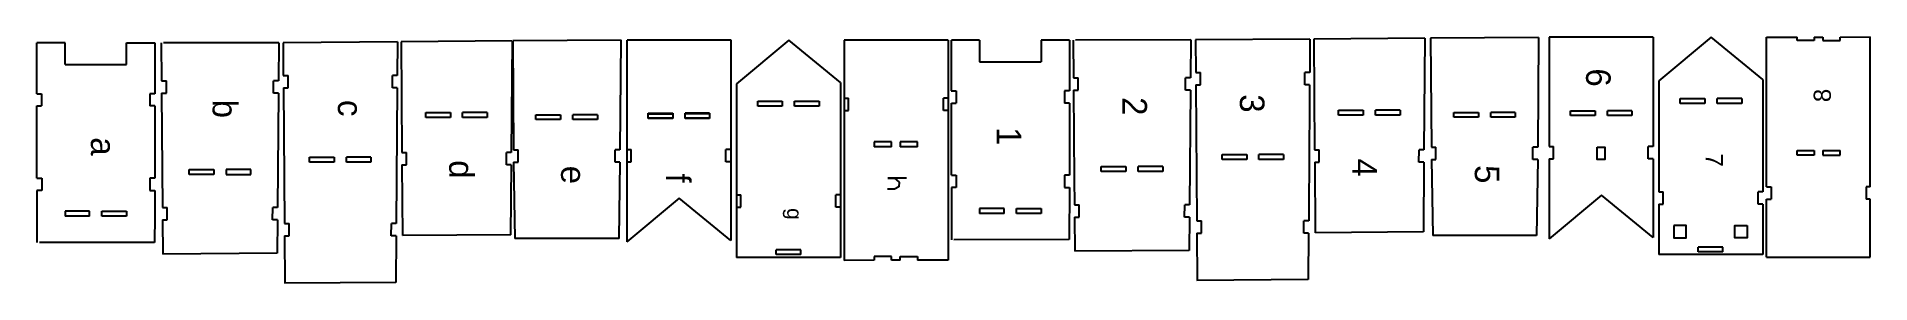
# Model space of a CAD drawing. Header units: millimetres. Extents: x 502 to 1248, y 299 to 399.
import ezdxf

# ---------------------------------------------------------------- set-up
doc = ezdxf.new("R2010")
doc.units = ezdxf.units.MM
doc.layers.add('7', color=7, linetype='Continuous')
doc.styles.get("Standard").update_dxf_attribs({"font": 'arial.ttf'})
doc.styles.add('样式_40', font='txt', dxfattribs={"height": 10})

# ---------------------------------------------------------------- blocks, each defined once
blk = doc.blocks.new('*U1')
at = {"color": 242, "linetype": 'ByBlock', "style": '样式_40'}
blk.add_text('1', height=10, dxfattribs=at).set_placement((9540.51, 20139.99))
blk = doc.blocks.new('*U2')
at = {"color": 242, "linetype": 'ByBlock', "style": '样式_40'}
blk.add_text('2', height=10, dxfattribs=at).set_placement((9609.48, 20141.63))
blk = doc.blocks.new('*U3')
at = {"color": 242, "linetype": 'ByBlock', "style": '样式_40'}
blk.add_text('3', height=10, dxfattribs=at).set_placement((9694.21, 20140.32))
blk = doc.blocks.new('*U4')
at = {"color": 242, "linetype": 'ByBlock', "style": '样式_40'}
blk.add_text('4', height=10, dxfattribs=at).set_placement((9818.36, 20138.68))
blk = doc.blocks.new('*U5')
at = {"color": 242, "linetype": 'ByBlock', "style": '样式_40'}
blk.add_text('5', height=10, dxfattribs=at).set_placement((9900.14, 20141.63))
blk = doc.blocks.new('*U8')
at = {"color": 242, "linetype": 'ByBlock', "style": '样式_40'}
blk.add_text('a', height=10, dxfattribs=at).set_placement((9543.49, 19951.82))
blk = doc.blocks.new('*U9')
at = {"color": 242, "linetype": 'ByBlock', "style": '样式_40'}
blk.add_text('b', height=10, dxfattribs=at).set_placement((9609.34, 19950.81))
blk = doc.blocks.new('*U10')
at = {"color": 242, "linetype": 'ByBlock', "style": '样式_40'}
blk.add_text('c', height=10, dxfattribs=at).set_placement((9695.35, 19952.83))
blk = doc.blocks.new('*U11')
at = {"color": 242, "linetype": 'ByBlock', "style": '样式_40'}
blk.add_text('d', height=10, dxfattribs=at).set_placement((9817.98, 19950.81))
blk = doc.blocks.new('*U12')
at = {"color": 242, "linetype": 'ByBlock', "style": '样式_40'}
blk.add_text('e', height=10, dxfattribs=at).set_placement((9899.29, 19951.49))
blk = doc.blocks.new('*U13')
at = {"color": 242, "linetype": 'ByBlock', "style": '样式_40'}
blk.add_text('f', height=10, dxfattribs=at).set_placement((9983.06, 19948.48))
blk = doc.blocks.new('*U6')
at = {"color": 242, "linetype": 'ByBlock', "style": '样式_40'}
blk.add_text('6', height=10, dxfattribs=at).set_placement((9941.52, 20139.43))
blk = doc.blocks.new('*U7')
at = {"color": 244, "linetype": 'ByBlock'}
blk.add_text('7', height=7, dxfattribs=at).set_placement((10040.3, 20143.56))
blk = doc.blocks.new('*U14')
at = {"color": 244, "linetype": 'ByBlock'}
blk.add_text('8', height=7, dxfattribs=at).set_placement((10144.36, 20140.54))

msp = doc.modelspace()

# ---------------------------------------------------------------- linework, layer by layer
for p, q in [((502.29, 375.77), (502.29, 396.4)), ((513.79, 396.4), (502.29, 396.4)), ((513.79, 387.6), (513.79, 396.4)), ((538.79, 387.6), (538.79, 396.4)), ((538.79, 396.4), (550.29, 396.4)), ((550.29, 396.4), (550.29, 375.77)), ((552.89, 396.4), (553.01, 381)), ((600.71, 396.42), (553.87, 396.4)), ((600.74, 396.42), (600.62, 381)), ((602.46, 396.42), (602.56, 383.2)), ((649.07, 396.78), (602.5, 396.42)), ((649.04, 396.78), (648.94, 383.2)), ((695.67, 397.2), (650.47, 396.85)), ((650.47, 396.85), (650.8, 351.8)), ((695.61, 397.2), (695.27, 351.8)), ((695.86, 397.2), (696.18, 352.92)), ((739.93, 397.54), (696.02, 397.2)), ((739.84, 397.54), (739.51, 352.92)), ((784.77, 397.54), (742.48, 397.54)), ((808.14, 397.54), (786.89, 379.75)), ((829.17, 380.25), (808.14, 397.54)), ((873.04, 397.57), (830.75, 397.57)), ((885.8, 397.57), (874.3, 397.57)), ((874.3, 376.94), (874.3, 397.57)), ((885.8, 397.57), (885.8, 388.77)), ((922.3, 397.57), (910.8, 397.57)), ((910.8, 397.57), (910.8, 388.77)), ((922.3, 397.57), (922.3, 376.94)), ((923.88, 397.57), (923.96, 382.18)), ((971.65, 397.59), (924.82, 397.57)), ((971.65, 397.59), (971.58, 382.18)), ((1020.17, 397.95), (973.59, 397.59)), ((973.59, 397.59), (973.69, 384.37)), ((1020.17, 397.95), (1020.07, 384.37)), ((1066.85, 398.31), (1021.72, 397.96)), ((1021.72, 397.96), (1022.07, 352.9)), ((1066.85, 398.31), (1066.53, 352.9)), ((1069.22, 398.31), (1069.56, 354.03)), ((1113.17, 398.65), (1069.27, 398.31)), ((1113.17, 398.65), (1112.86, 354.03)), ((1159.82, 398.76), (1117.54, 398.76)), ((1183.33, 398.76), (1162.09, 380.97)), ((1204.37, 381.47), (1183.33, 398.76)), ((1205.83, 398.76), (1218.29, 398.74)), ((1218.29, 397.33), (1218.29, 398.74)), ((1225.33, 397.33), (1218.29, 397.33)), ((1225.33, 398.74), (1225.33, 397.33)), ((1228.86, 398.74), (1228.86, 397.33)), ((1228.86, 397.33), (1235.9, 397.33)), ((1235.9, 397.33), (1235.9, 398.74)), ((885.8, 388.77), (910.8, 388.77)), ((513.79, 387.6), (538.79, 387.6)), ((553.01, 381), (554.99, 381)), ((554.99, 376), (554.99, 381)), ((600.62, 381), (598.59, 381)), ((598.59, 376), (598.59, 381)), ((602.56, 383.2), (604.52, 383.2)), ((604.52, 378.2), (604.52, 383.2)), ((648.94, 383.2), (646.93, 383.2)), ((646.93, 378.2), (646.93, 383.2)), ((923.96, 382.18), (925.95, 382.18)), ((925.95, 377.18), (925.95, 382.18)), ((971.58, 382.18), (969.54, 382.18)), ((969.54, 377.18), (969.54, 382.18)), ((973.69, 384.37), (975.63, 384.37)), ((975.63, 379.37), (975.63, 384.37)), ((1020.07, 384.37), (1018.03, 384.37)), ((1018.03, 379.37), (1018.03, 384.37)), ((502.24, 375.77), (504.24, 375.77)), ((504.24, 375.77), (504.24, 370.77)), ((550.29, 375.77), (548.29, 375.77)), ((548.29, 375.77), (548.29, 370.77)), ((553.04, 376), (554.99, 376)), ((553.04, 376), (553.38, 329.47)), ((600.59, 376), (598.59, 376)), ((600.59, 376), (600.24, 329.47)), ((602.59, 378.2), (604.52, 378.2)), ((602.59, 378.2), (603, 322.96)), ((648.9, 378.2), (646.93, 378.2)), ((648.9, 378.2), (648.49, 322.96)), ((830.75, 374), (832.51, 374)), ((832.51, 369), (832.51, 374)), ((873.04, 374), (871.11, 374)), ((871.11, 369), (871.11, 374)), ((874.25, 376.94), (876.25, 376.94)), ((876.25, 376.94), (876.25, 371.94)), ((922.3, 376.94), (920.3, 376.94)), ((920.3, 376.94), (920.3, 371.94)), ((924, 377.18), (924.13, 358.72)), ((924, 377.18), (925.95, 377.18)), ((971.54, 377.18), (969.54, 377.18)), ((971.54, 377.18), (971.21, 330.64)), ((973.73, 379.37), (975.63, 379.37)), ((973.73, 379.37), (974.16, 324.13)), ((1020.03, 379.37), (1018.03, 379.37)), ((1020.03, 379.37), (1019.95, 367.44)), ((1170.82, 371.79), (1170.82, 373.79)), ((1170.82, 373.79), (1180.82, 373.79)), ((1180.82, 373.79), (1180.82, 371.79)), ((1185.82, 371.79), (1185.82, 373.79)), ((1195.82, 373.79), (1185.82, 373.79)), ((1195.82, 373.79), (1195.82, 371.79)), ((502.24, 370.77), (504.24, 370.77)), ((502.29, 341.42), (502.29, 370.77)), ((550.29, 370.77), (548.29, 370.77)), ((550.29, 370.77), (550.29, 341.42)), ((660.52, 366.14), (660.52, 368.14)), ((660.52, 368.14), (670.52, 368.14)), ((670.52, 366.14), (660.52, 366.14)), ((670.52, 368.14), (670.52, 366.14)), ((675.52, 366.14), (675.52, 368.14)), ((685.52, 368.14), (675.52, 368.14)), ((685.52, 366.14), (675.52, 366.14)), ((685.52, 368.14), (685.52, 366.14)), ((705.33, 365.23), (705.33, 367.23)), ((705.33, 367.23), (715.33, 367.23)), ((715.33, 367.23), (715.33, 365.23)), ((720.33, 365.23), (720.33, 367.23)), ((730.33, 367.23), (720.33, 367.23)), ((730.33, 367.23), (730.33, 365.23)), ((750.97, 365.63), (750.97, 367.63)), ((750.97, 367.63), (760.97, 367.63)), ((760.97, 365.63), (750.97, 365.63)), ((750.98, 365.79), (750.98, 367.79)), ((750.98, 367.79), (760.98, 367.79)), ((760.98, 365.79), (750.98, 365.79)), ((760.97, 367.63), (760.97, 365.63)), ((760.98, 367.79), (760.98, 365.79)), ((765.97, 365.63), (765.97, 367.63)), ((775.97, 367.63), (765.97, 367.63)), ((775.97, 365.63), (765.97, 365.63)), ((765.98, 365.79), (765.98, 367.79)), ((775.98, 367.79), (765.98, 367.79)), ((775.98, 365.79), (765.98, 365.79)), ((775.97, 367.63), (775.97, 365.63)), ((775.98, 367.79), (775.98, 365.79)), ((795.53, 370.73), (795.53, 372.73)), ((795.53, 372.73), (805.53, 372.73)), ((805.53, 370.73), (795.53, 370.73)), ((805.53, 372.73), (805.53, 370.73)), ((810.53, 370.73), (810.53, 372.73)), ((820.53, 370.73), (810.53, 370.73)), ((820.53, 372.73), (820.53, 370.73)), ((830.75, 369), (832.51, 369)), ((873.04, 369), (871.11, 369)), ((874.3, 342.59), (874.3, 371.94)), ((874.3, 371.94), (876.25, 371.94)), ((922.3, 371.94), (920.3, 371.94)), ((922.3, 371.94), (922.3, 342.59)), ((1019.95, 367.44), (1019.86, 354.76)), ((1031.82, 367.09), (1031.82, 369.09)), ((1031.82, 369.09), (1041.82, 369.09)), ((1041.82, 367.09), (1031.82, 367.09)), ((1041.82, 369.09), (1041.82, 367.09)), ((1046.82, 367.09), (1046.82, 369.09)), ((1056.82, 369.09), (1046.82, 369.09)), ((1056.82, 367.09), (1046.82, 367.09)), ((1056.82, 369.09), (1056.82, 367.09)), ((1078.7, 366.18), (1078.7, 368.18)), ((1078.7, 368.18), (1088.7, 368.18)), ((1088.7, 366.18), (1078.7, 366.18)), ((1088.7, 368.18), (1088.7, 366.18)), ((1093.7, 366.18), (1093.7, 368.18)), ((1103.7, 368.18), (1093.7, 368.18)), ((1103.7, 366.18), (1093.7, 366.18)), ((1103.7, 368.18), (1103.7, 366.18)), ((1126.15, 366.85), (1126.15, 368.85)), ((1126.15, 368.85), (1136.15, 368.85)), ((1136.15, 366.85), (1126.15, 366.85)), ((1136.15, 368.85), (1136.15, 366.85)), ((1141.15, 366.85), (1141.15, 368.85)), ((1151.15, 368.85), (1141.15, 368.85)), ((1151.15, 366.85), (1141.15, 366.85)), ((1151.15, 368.85), (1151.15, 366.85)), ((1180.82, 371.79), (1170.82, 371.79)), ((1195.82, 371.79), (1185.82, 371.79)), ((715.33, 365.23), (705.33, 365.23)), ((730.33, 365.23), (720.33, 365.23)), ((924.13, 358.72), (924.25, 341.14)), ((650.8, 351.8), (652.7, 351.8)), ((652.73, 346.8), (652.7, 351.8)), ((693.3, 346.8), (693.34, 351.8)), ((695.27, 351.8), (693.34, 351.8)), ((696.18, 352.92), (698.1, 352.92)), ((698.1, 347.92), (698.1, 352.92)), ((739.51, 352.92), (737.56, 352.92)), ((737.56, 347.92), (737.56, 352.92)), ((742.36, 353.04), (744.07, 353.04)), ((744.07, 348.04), (744.07, 353.04)), ((784.64, 353.04), (782.61, 353.04)), ((782.61, 348.04), (782.61, 353.04)), ((850.01, 356.15), (842.96, 356.15)), ((850.01, 354.15), (842.96, 354.15)), ((850.01, 354.15), (850.01, 356.15)), ((860.58, 356.15), (853.53, 356.15)), ((860.58, 354.15), (853.53, 354.15)), ((860.58, 354.15), (860.58, 356.15)), ((984.44, 349.01), (984.44, 351.01)), ((984.44, 351.01), (994.44, 351.01)), ((994.44, 351.01), (994.44, 349.01)), ((999.44, 349.01), (999.44, 351.01)), ((1009.44, 351.01), (999.44, 351.01)), ((1009.44, 351.01), (1009.44, 349.01)), ((1019.86, 354.77), (1019.65, 324.13)), ((1022.07, 352.9), (1023.89, 352.9)), ((1023.93, 347.9), (1023.89, 352.9)), ((1064.5, 347.9), (1064.53, 352.9)), ((1066.53, 352.9), (1064.53, 352.9)), ((1069.56, 354.03), (1071.37, 354.03)), ((1071.37, 349.03), (1071.37, 354.03)), ((1112.86, 354.03), (1110.83, 354.03)), ((1110.83, 349.03), (1110.83, 354.03)), ((1117.54, 354.26), (1119.25, 354.26)), ((1119.25, 349.26), (1119.25, 354.26)), ((1159.82, 354.26), (1157.79, 354.26)), ((1157.79, 349.26), (1157.79, 354.26)), ((1218.29, 350.72), (1218.29, 352.72)), ((1218.29, 352.72), (1225.33, 352.72)), ((1225.33, 350.72), (1218.29, 350.72)), ((1225.33, 352.72), (1225.33, 350.72)), ((1228.86, 352.72), (1228.86, 350.72)), ((1228.86, 352.72), (1235.9, 352.72)), ((1228.86, 350.72), (1235.9, 350.72)), ((564.32, 342.95), (564.32, 344.95)), ((564.32, 344.95), (574.32, 344.95)), ((574.32, 344.95), (574.32, 342.95)), ((579.32, 344.95), (579.32, 342.95)), ((589.32, 344.95), (579.32, 344.95)), ((589.32, 342.95), (589.32, 344.95)), ((613.23, 348), (613.23, 350)), ((613.23, 350), (623.23, 350)), ((623.23, 348), (613.23, 348)), ((623.23, 350), (623.23, 348)), ((628.23, 348), (628.23, 350)), ((638.23, 350), (628.23, 350)), ((638.23, 348), (628.23, 348)), ((638.23, 350), (638.23, 348)), ((650.83, 346.8), (652.73, 346.8)), ((650.83, 346.8), (651.04, 318.11)), ((695.24, 346.8), (693.3, 346.8)), ((695.24, 346.8), (695.03, 318.45)), ((696.22, 347.92), (698.1, 347.92)), ((696.22, 347.92), (696.68, 316.98)), ((739.47, 347.92), (737.56, 347.92)), ((739.47, 347.92), (739, 316.98)), ((742.36, 348.04), (744.07, 348.04)), ((784.64, 348.04), (782.61, 348.04)), ((935.26, 344.14), (935.26, 346.14)), ((935.26, 346.14), (945.26, 346.14)), ((945.26, 344.14), (935.26, 344.14)), ((945.26, 346.14), (945.26, 344.14)), ((950.26, 344.14), (950.26, 346.14)), ((960.26, 346.14), (950.26, 346.14)), ((960.26, 344.14), (950.26, 344.14)), ((960.26, 346.14), (960.26, 344.14)), ((994.44, 349.01), (984.44, 349.01)), ((1009.44, 349.01), (999.44, 349.01)), ((1022.11, 347.9), (1023.93, 347.9)), ((1022.11, 347.9), (1022.33, 319.22)), ((1066.49, 347.9), (1064.5, 347.9)), ((1066.49, 347.9), (1066.29, 319.56)), ((1069.6, 349.03), (1071.37, 349.03)), ((1069.6, 349.03), (1070.09, 318.09)), ((1112.83, 349.03), (1110.83, 349.03)), ((1112.83, 349.03), (1112.37, 318.09)), ((1117.54, 349.26), (1119.25, 349.26)), ((1159.82, 349.26), (1157.79, 349.26)), ((502.29, 341.42), (504.29, 341.42)), ((504.29, 336.43), (502.29, 336.43)), ((502.29, 336.43), (502.29, 325.96)), ((504.29, 341.42), (504.29, 336.43)), ((550.29, 341.42), (548.29, 341.42)), ((548.29, 341.42), (548.29, 336.43)), ((548.29, 336.43), (550.29, 336.43)), ((550.29, 336.43), (550.29, 325.96)), ((574.32, 342.95), (564.32, 342.95)), ((579.32, 342.95), (589.32, 342.95)), ((874.3, 342.59), (876.3, 342.59)), ((876.3, 337.59), (874.3, 337.59)), ((874.3, 337.59), (874.42, 316.43)), ((876.3, 342.59), (876.3, 337.59)), ((922.3, 342.59), (920.3, 342.59)), ((920.3, 342.59), (920.3, 337.59)), ((920.3, 337.59), (922.3, 337.59)), ((922.3, 337.59), (922.2, 316.45)), ((924.25, 341.14), (924.33, 330.64)), ((1162.09, 335.92), (1163.87, 335.92)), ((1163.87, 330.92), (1163.87, 335.92)), ((1204.37, 335.92), (1202.45, 335.92)), ((1202.45, 330.92), (1202.45, 335.92)), ((1205.83, 337.87), (1207.75, 337.87)), ((1207.75, 337.87), (1207.75, 332.87)), ((1248.11, 337.87), (1246.36, 337.87)), ((1246.36, 337.87), (1246.36, 332.87)), ((553.38, 329.47), (555.32, 329.47)), ((555.36, 324.47), (555.32, 329.47)), ((598.22, 324.47), (598.26, 329.47)), ((600.24, 329.47), (598.26, 329.47)), ((763.61, 333.36), (742.36, 315.56)), ((784.64, 316.06), (763.61, 333.36)), ((786.89, 334.7), (788.67, 334.7)), ((786.89, 329.7), (788.67, 329.7)), ((788.67, 329.7), (788.67, 334.7)), ((829.17, 334.7), (827.25, 334.7)), ((827.25, 329.7), (827.25, 334.7)), ((829.17, 329.7), (827.25, 329.7)), ((895.8, 329.13), (885.8, 329.13)), ((885.8, 329.13), (885.8, 327.13)), ((895.8, 327.13), (895.8, 329.13)), ((900.8, 327.13), (900.8, 329.13)), ((900.8, 329.13), (910.8, 329.13)), ((910.8, 329.13), (910.8, 327.13)), ((924.36, 330.64), (926.28, 330.64)), ((926.31, 325.64), (926.28, 330.64)), ((969.18, 325.64), (969.21, 330.64)), ((971.21, 330.64), (969.21, 330.64)), ((1138.79, 334.58), (1117.54, 316.78)), ((1159.82, 317.28), (1138.79, 334.58)), ((1162.09, 330.92), (1163.87, 330.92)), ((1204.37, 330.92), (1202.45, 330.92)), ((1205.83, 332.87), (1207.75, 332.87)), ((1248.11, 332.87), (1246.36, 332.87)), ((502.29, 325.96), (502.37, 315.27)), ((523.79, 327.96), (513.79, 327.96)), ((513.79, 327.96), (513.79, 325.96)), ((523.79, 325.96), (513.79, 325.96)), ((523.79, 325.96), (523.79, 327.96)), ((528.79, 325.96), (528.79, 327.96)), ((528.79, 327.96), (538.79, 327.96)), ((538.79, 325.96), (528.79, 325.96)), ((538.79, 327.96), (538.79, 325.96)), ((550.29, 325.96), (550.21, 315.28)), ((553.42, 324.47), (555.36, 324.47)), ((553.42, 324.47), (553.52, 310.53)), ((600.2, 324.47), (598.22, 324.47)), ((600.2, 324.47), (600.1, 310.89)), ((603, 322.96), (604.91, 322.96)), ((604.95, 317.96), (604.91, 322.96)), ((646.5, 317.96), (646.54, 322.96)), ((648.49, 322.96), (646.54, 322.96)), ((895.8, 327.13), (885.8, 327.13)), ((910.8, 327.13), (900.8, 327.13)), ((924.4, 325.64), (926.31, 325.64)), ((924.4, 325.64), (924.51, 311.7)), ((971.18, 325.64), (969.18, 325.64)), ((971.18, 325.64), (971.08, 312.06)), ((974.16, 324.13), (976.02, 324.13)), ((976.06, 319.13), (976.02, 324.13)), ((1017.62, 319.13), (1017.65, 324.13)), ((1019.65, 324.13), (1017.65, 324.13)), ((550.18, 315.28), (503.35, 315.27)), ((603.03, 317.96), (604.95, 317.96)), ((603.03, 317.96), (603.17, 298.71)), ((648.46, 317.96), (646.5, 317.96)), ((648.46, 317.96), (648.32, 299.06)), ((695.11, 318.45), (651.21, 318.11)), ((739.12, 316.98), (696.72, 316.98)), ((922.2, 316.45), (875.36, 316.44)), ((974.2, 319.13), (976.06, 319.13)), ((974.2, 319.13), (974.35, 299.89)), ((1019.61, 319.13), (1017.62, 319.13)), ((1019.61, 319.13), (1019.47, 300.23)), ((1066.29, 319.56), (1022.39, 319.22)), ((1112.37, 318.09), (1070.09, 318.09)), ((1178.1, 311.43), (1178.1, 313.43)), ((1188.1, 311.43), (1188.1, 313.43)), ((600.13, 310.89), (553.56, 310.53)), ((829.17, 309.21), (786.89, 309.21)), ((803.03, 310.37), (803.03, 312.37)), ((813.03, 310.37), (803.03, 310.37)), ((813.03, 310.37), (813.03, 312.37)), ((850.01, 309.54), (842.96, 309.54)), ((842.96, 309.54), (842.96, 308.13)), ((850.01, 308.13), (850.01, 309.54)), ((853.53, 308.13), (853.53, 309.54)), ((853.53, 309.54), (860.58, 309.54)), ((860.58, 309.54), (860.58, 308.13)), ((873.04, 308.1), (860.58, 308.13)), ((971.08, 312.06), (924.51, 311.7)), ((1204.37, 310.43), (1162.09, 310.43)), ((1188.1, 311.43), (1178.1, 311.43)), ((1205.83, 309.29), (1248.11, 309.29)), ((648.38, 299.06), (603.09, 298.71)), ((1019.47, 300.23), (974.19, 299.88))]:
    msp.add_line(p, q)
at = {"linetype": 'ByBlock'}
for p, q in [((742.36, 397.54), (742.36, 315.56)), ((784.64, 397.54), (784.64, 316.06)), ((830.75, 397.57), (830.75, 307.94)), ((873.04, 397.57), (873.04, 308.1)), ((1117.54, 398.76), (1117.54, 354.26)), ((1159.82, 398.76), (1159.82, 354.26)), ((1205.83, 337.87), (1205.83, 398.76)), ((1225.33, 398.74), (1228.86, 398.74)), ((1235.9, 398.74), (1248.11, 398.92)), ((1248.11, 337.87), (1248.11, 398.92)), ((1162.09, 380.97), (1162.09, 335.92)), ((1204.37, 381.47), (1204.37, 335.92)), ((786.89, 379.75), (786.89, 309.21)), ((829.17, 380.25), (829.17, 309.21)), ((810.53, 372.73), (820.53, 372.73)), ((842.96, 356.15), (842.96, 354.15)), ((853.53, 356.15), (853.53, 354.15)), ((1235.9, 350.72), (1235.9, 352.72)), ((1117.54, 349.26), (1117.54, 316.78)), ((1159.82, 349.26), (1159.82, 317.28)), ((1162.09, 330.92), (1162.09, 310.43)), ((1204.37, 330.92), (1204.37, 310.43)), ((1205.83, 309.29), (1205.83, 332.87)), ((1248.11, 309.29), (1248.11, 332.87)), ((1188.1, 313.43), (1178.1, 313.43)), ((813.03, 312.37), (803.03, 312.37)), ((842.96, 308.13), (830.75, 307.94)), ((853.53, 308.13), (850.01, 308.13))]:
    msp.add_line(p, q, dxfattribs=at)
at = {"color": 1, "linetype": 'ByBlock'}
for p, q in [((851.23, 337), (848.36, 337.02)), ((856, 341.43), (848.43, 341.46)), ((848.43, 341.46), (851.16, 341.46)), ((851.16, 341.46), (853.05, 339.8)), ((852.98, 337.98), (851.23, 337)), ((853.05, 339.8), (852.98, 337.98))]:
    msp.add_line(p, q, dxfattribs=at)
at = {"layer": '7', "linetype": 'Continuous'}
for points in [[(1137.06, 354.06), (1140.06, 354.06), (1140.06, 349.06), (1137.06, 349.06), (1137.06, 354.06)], [(1168.21, 322.14), (1168.21, 317.14), (1173.21, 317.14), (1173.21, 322.14), (1168.21, 322.14)], [(1168.21, 322.14), (1168.21, 317.14), (1173.21, 317.14), (1173.21, 322.14), (1168.21, 322.14)], [(1198, 322.14), (1198, 317.14), (1193, 317.14), (1193, 322.14), (1198, 322.14)]]:
    msp.add_lwpolyline(points, dxfattribs=at)

# ---------------------------------------------------------------- block references
at = {"color": 244, "linetype": 'ByBlock'}
for name, p, rotation in [('*U6', (-19006.94, 10327.56), 270), ('*U2', (-19197.74, 9983.84), 270), ('*U3', (-19148.66, 10069.73), 270), ('*U14', (21372.6, -9772.03), 90), ('*U9', (-19376.99, 9982.67), 270), ('*U10', (-19328.05, 10068.56), 270), ('*U1', (-19247.2, 9902.7), 270), ('*U8', (-19427.51, 9901.53), 270), ('*U7', (-18962.4, 10391.75), 270), ('*U11', (-19280.76, 10166.7), 270), ('*U12', (-19235.94, 10245.78), 270), ('*U4', (-19101.28, 10167.8), 270), ('*U5', (-19054.4, 10246.89), 270), ('*U13', (-19190.3, 10326.34), 270)]:
    msp.add_blockref(name, p, dxfattribs=dict(at, rotation=rotation))

# ---------------------------------------------------------------- texts
msp.add_text('g', height=6, rotation=270, dxfattribs=at).set_placement((807.52, 329.24))

doc.saveas('drawing.dxf')
